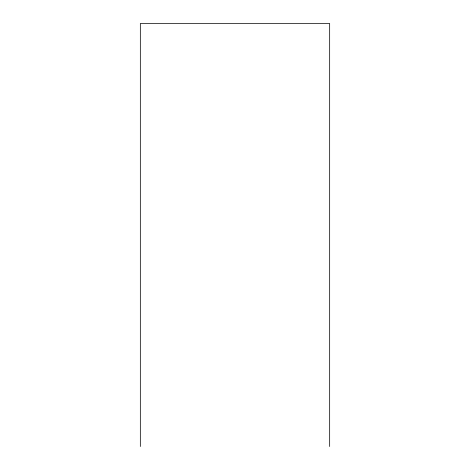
<?xml version="1.0" encoding="UTF-8"?>
<svg xmlns="http://www.w3.org/2000/svg" width="470" height="470" viewBox="0 0 470 470"><rect width="100%" height="100%" fill="white"/><g stroke="black" fill="none" stroke-linecap="round" stroke-linejoin="round"><path stroke-width="0.7" d="M329.664 446.5L329.664 23.5L140.336 23.5L140.336 446.5"/></g></svg>
